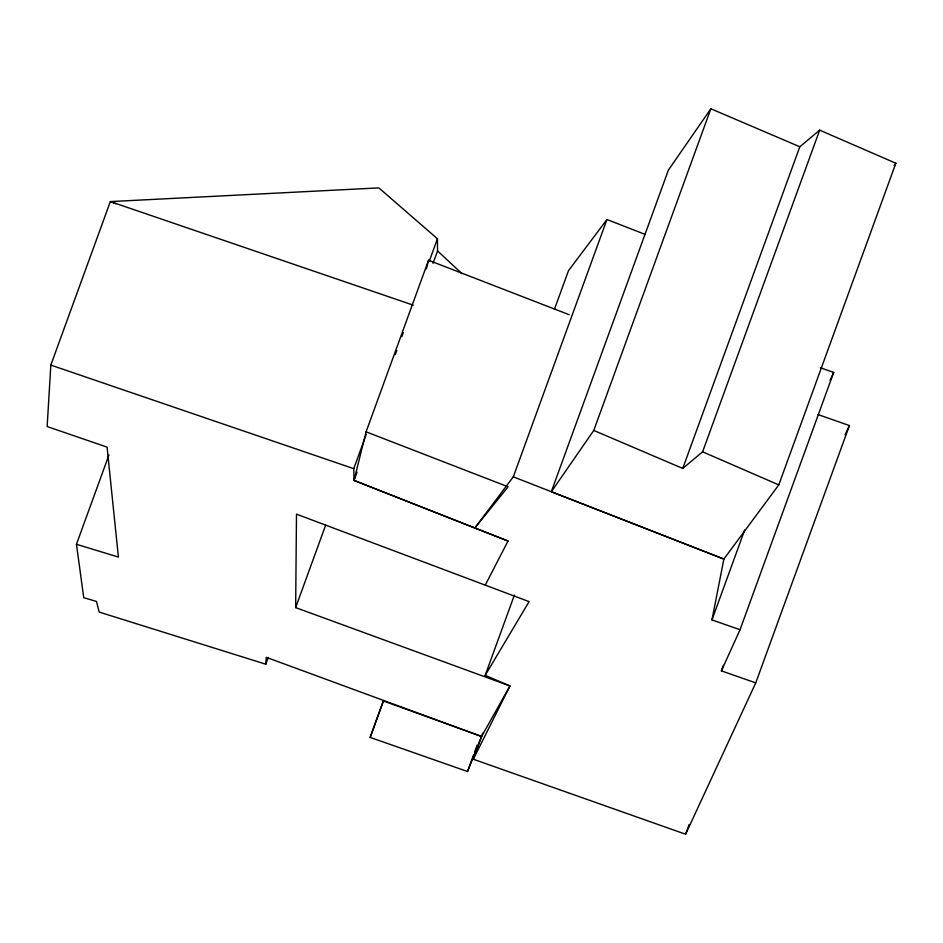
<?xml version="1.0" encoding="UTF-8"?>
<svg xmlns="http://www.w3.org/2000/svg" width="943" height="943" viewBox="0 0 943 943"><rect width="100%" height="100%" fill="white"/><g stroke="black" fill="none" stroke-linecap="round" stroke-linejoin="round"><path stroke-width="1.41" d="M108.952 454.974L76.454 544.288L83.738 597.673L96.492 601.457L99.192 612.09L265.808 664.214L266.232 657.318L481.578 736.471L383.329 700.955L370.163 737.402L467.528 771.515L481.578 736.471L509.951 685.962L295.642 607.61L296.491 514.147L529.094 601.634L485.185 675.341L509.951 685.962L473.292 759.221L685.608 834.237L755.756 682.873L849.419 425.541L817.793 414.496M433.049 263.297L437.552 250.932L437.446 238.791L378.85 187.893L110.343 201.59L50.828 365.094L47.15 426.542L107.078 447.135L118.405 557.065L76.454 544.288M820.327 367.735L833.695 372.402L740.031 629.735L711.965 619.928L723.87 559.058L778.777 484.902L895.85 163.233L819.667 130.146L799.817 146.766L682.744 468.435L593.772 430.432L551.313 491.763L723.87 559.058L513.298 476.84L474.836 528.009L354.026 480.423L353.766 468.671L366.273 434.322M485.256 585.12L508.029 541.023L354.026 480.423L366.096 431.823L428.535 260.268L569.171 314.714M426.401 268.838L428.535 260.268M265.808 664.214L268.307 657.342M295.642 607.61L325.653 525.168M395.282 354.627L396.779 350.501M401.777 336.769L403.286 332.643M429.383 260.916L437.446 238.791M354.026 480.423L357.043 472.125M370.163 737.402L383.259 701.439M554.401 309.41L568.499 270.676L606.962 219.507L645.248 234.453M513.298 476.84L606.962 219.507M551.313 491.763L668.398 170.094L710.857 108.763L799.817 146.766M485.185 675.341L514.395 595.092M467.528 771.515L473.575 754.907M474.577 752.137L477.099 745.229M473.292 759.221L482.863 732.935M593.772 430.432L710.857 108.763M682.744 468.435L702.594 451.815L819.667 130.146M711.965 619.928L744.687 530.001M755.756 682.873L721.383 670.874L723.387 665.334M685.608 834.237L689.133 824.547M830.076 380.359L833.695 372.402M721.383 670.874L740.031 629.735M845.105 434.829L849.419 425.541M894.105 165.591L895.85 163.233M413.282 305.167L110.343 201.59L115.824 203.676M50.828 365.094L353.766 468.671M366.096 431.823L508.1 486.8L474.836 528.009L508.029 541.023M702.594 451.815L778.777 484.902M437.552 250.932L461.976 273.67"/></g></svg>
